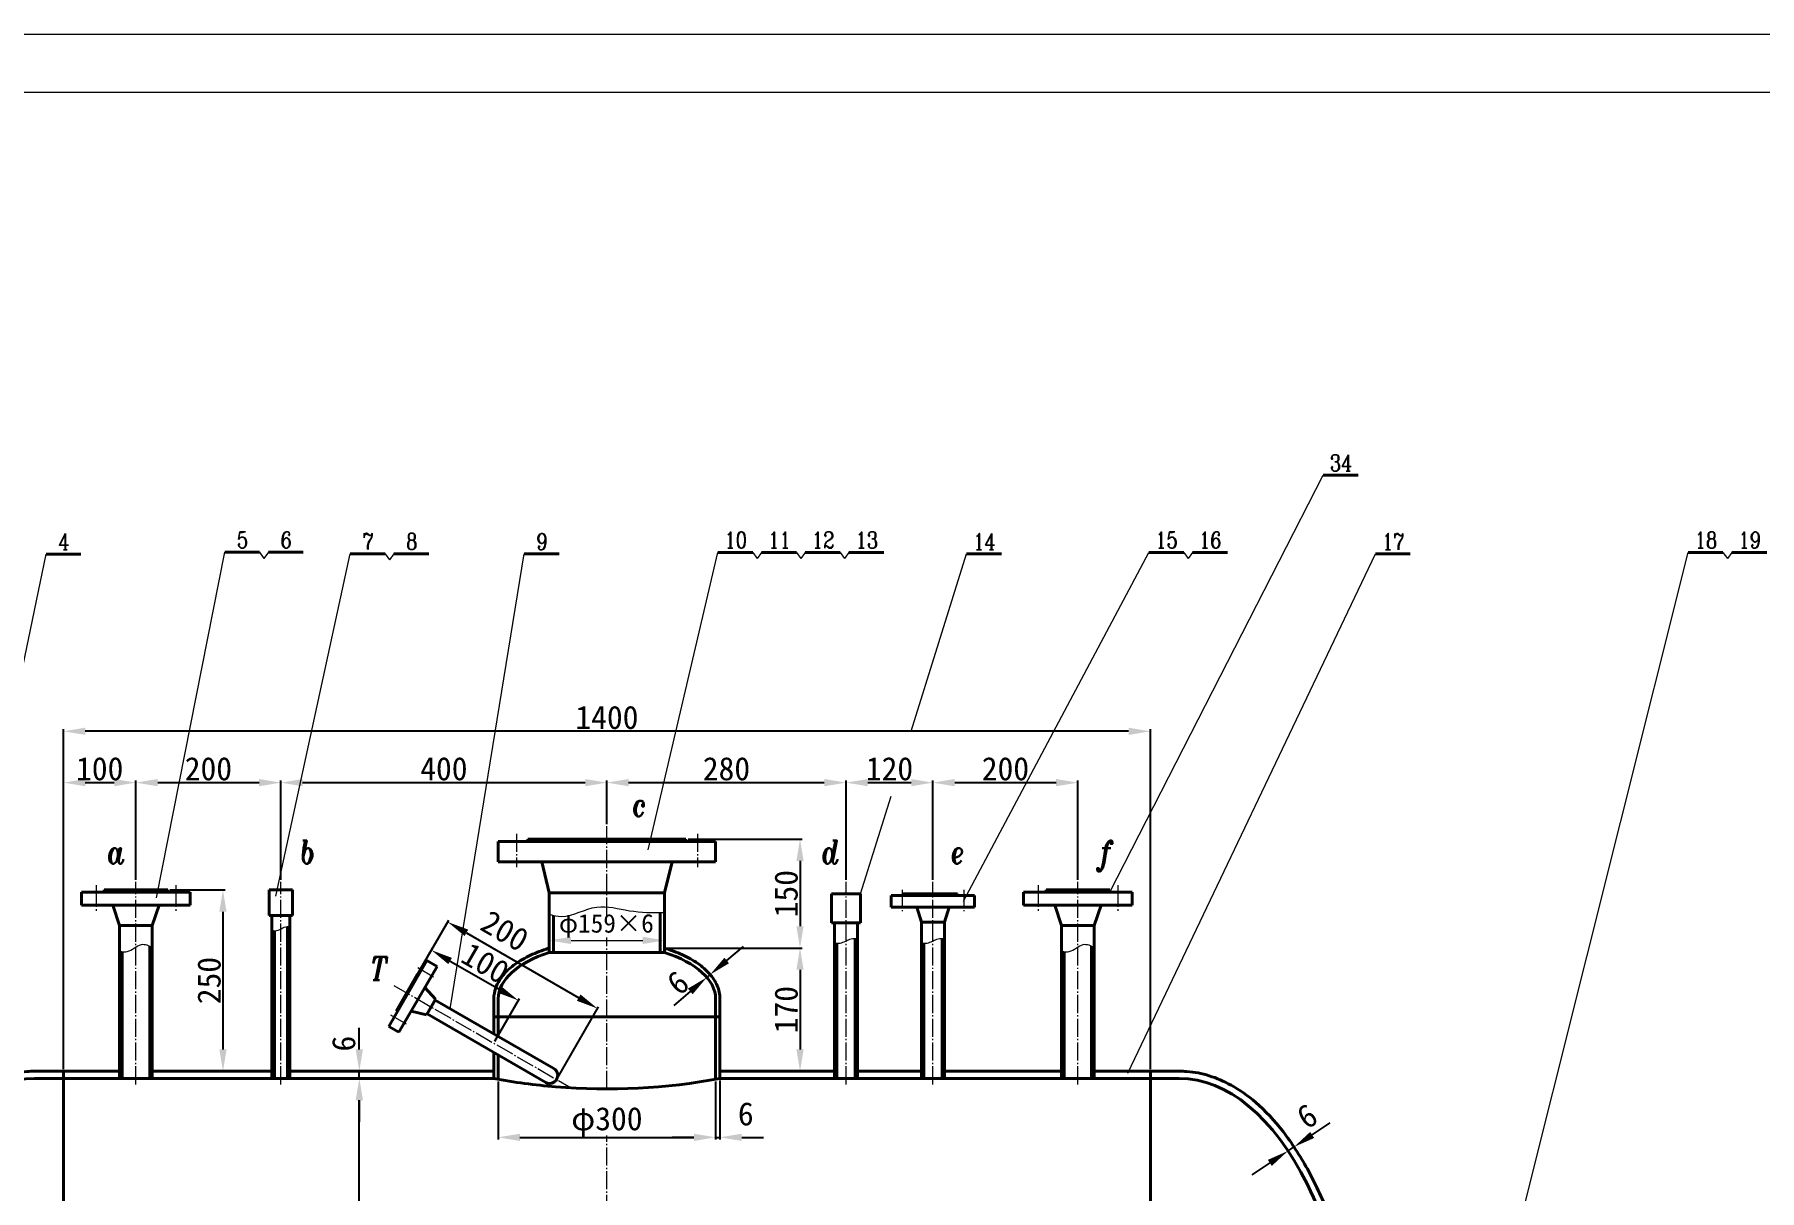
# Model space of a CAD drawing. Extents: x -7548 to 24390, y -23184 to 5092.
# Drawn here: x 8885 to 11265, y -11783 to -10188 of the extents above; entities that cross this region are included whole.
import ezdxf
from ezdxf.enums import TextEntityAlignment as Align

# ---------------------------------------------------------------- set-up
doc = ezdxf.new("R2010")
doc.units = 0
doc.header["$LTSCALE"] = 10
doc.header["$PDMODE"] = 1
doc.linetypes.add('ZXX-L', pattern=[3.28, 2.5, -0.3, 0.18, -0.3])
doc.layers.get('Defpoints').update_dxf_attribs({"linetype": 'CONTINUOUS'})
for name, color, linetype, lineweight in [('A 粗实线', 1, 'CONTINUOUS', 40), ('B 细实线', 7, 'CONTINUOUS', 18), ('C 文 字', 2, 'CONTINUOUS', 20), ('E 长中心线', 3, 'ZXX-L', 18), ('J 标注尺寸', 2, 'CONTINUOUS', 18)]:
    doc.layers.add(name, color=color, linetype=linetype, lineweight=lineweight)
doc.styles.add('ITALICT', font='ITALICT.shx', dxfattribs={"width": 0.7})
doc.styles.add('ROMANC', font='romanc', dxfattribs={"width": 0.7, "height": 6})
doc.styles.get("Standard").update_dxf_attribs({"font": 'SIMFANG.TTF'})
doc.dimstyles.new('通用标注4.0', dxfattribs={"dimtxt": 32, "dimasz": 30, "dimexe": 3, "dimexo": 3, "dimgap": 3, "dimtad": 1, "dimdec": 0, "dimzin": 0, "dimdsep": 46, "dimtxsty": 'Standard', "dimcen": 0, "dimadec": 0, "dimazin": 0, "dimtfac": 0.375, "dimtdec": 0, "dimtmove": 2, "dimatfit": 3, "dimfxl": 0, "dimtzin": 0, "dimarcsym": 0})

# ---------------------------------------------------------------- blocks, each defined once
blk = doc.blocks.new('*D77')
at = {"layer": 'Defpoints', "color": 0}
for p in [(9674.6, -11219.8), (9674.6, -11279.9), (9224.6, -11356.8)]:
    blk.add_point(p, dxfattribs=at)
at = {"layer": 'J 标注尺寸', "color": 0, "lineweight": -2}
for p, q in [((9224.6, -11353.8), (9224.6, -11216.8)), ((9254.6, -11219.8), (9644.6, -11219.8)), ((9674.6, -11276.9), (9674.6, -11216.8))]:
    blk.add_line(p, q, dxfattribs=at)
at = {"layer": 'J 标注尺寸', "color": 0}
for points in [[(9254.6, -11214.8), (9254.6, -11224.8), (9224.6, -11219.8)], [(9644.6, -11214.8), (9644.6, -11224.8), (9674.6, -11219.8)]]:
    blk.add_solid(points, dxfattribs=at)
at = {"layer": 'J 标注尺寸', "color": 0, "insert": (9449.6, -11200.8), "char_height": 32, "attachment_point": 5}
blk.add_mtext('400', dxfattribs=at)
blk = doc.blocks.new('*D76')
at = {"layer": 'Defpoints', "color": 0}
for p in [(8924.6, -11149), (8924.6, -11617.9), (10424.6, -11617.9)]:
    blk.add_point(p, dxfattribs=at)
at = {"layer": 'J 标注尺寸', "color": 0, "lineweight": -2}
for p, q in [((8924.6, -11614.9), (8924.6, -11146)), ((10394.6, -11149), (8954.6, -11149)), ((10424.6, -11614.9), (10424.6, -11146))]:
    blk.add_line(p, q, dxfattribs=at)
at = {"layer": 'J 标注尺寸', "color": 0}
for points in [[(8954.6, -11144), (8954.6, -11154), (8924.6, -11149)], [(10394.6, -11144), (10394.6, -11154), (10424.6, -11149)]]:
    blk.add_solid(points, dxfattribs=at)
at = {"layer": 'J 标注尺寸', "color": 0, "insert": (9674.6, -11130), "char_height": 32, "attachment_point": 5}
blk.add_mtext('1400', dxfattribs=at)
blk = doc.blocks.new('*D80')
at = {"layer": 'Defpoints', "color": 0}
for p in [(9224.6, -11219.8), (9024.6, -11356.8), (9224.6, -11356.8)]:
    blk.add_point(p, dxfattribs=at)
at = {"layer": 'J 标注尺寸', "color": 0, "lineweight": -2}
for p, q in [((9024.6, -11353.8), (9024.6, -11216.8)), ((9054.6, -11219.8), (9194.6, -11219.8)), ((9224.6, -11353.8), (9224.6, -11216.8))]:
    blk.add_line(p, q, dxfattribs=at)
at = {"layer": 'J 标注尺寸', "color": 0}
for points in [[(9054.6, -11214.8), (9054.6, -11224.8), (9024.6, -11219.8)], [(9194.6, -11214.8), (9194.6, -11224.8), (9224.6, -11219.8)]]:
    blk.add_solid(points, dxfattribs=at)
at = {"layer": 'J 标注尺寸', "color": 0, "insert": (9124.6, -11200.8), "char_height": 32, "attachment_point": 5}
blk.add_mtext('200', dxfattribs=at)
blk = doc.blocks.new('*D79')
at = {"layer": 'Defpoints', "color": 0}
for p in [(9024.6, -11219.8), (9024.6, -11356.8), (8924.6, -11617.9)]:
    blk.add_point(p, dxfattribs=at)
at = {"layer": 'J 标注尺寸', "color": 0, "lineweight": -2}
for p, q in [((8924.6, -11614.9), (8924.6, -11216.8)), ((8954.6, -11219.8), (8994.6, -11219.8)), ((9024.6, -11353.8), (9024.6, -11216.8))]:
    blk.add_line(p, q, dxfattribs=at)
at = {"layer": 'J 标注尺寸', "color": 0}
for points in [[(8954.6, -11214.8), (8954.6, -11224.8), (8924.6, -11219.8)], [(8994.6, -11214.8), (8994.6, -11224.8), (9024.6, -11219.8)]]:
    blk.add_solid(points, dxfattribs=at)
at = {"layer": 'J 标注尺寸', "color": 0, "insert": (8974.6, -11200.8), "char_height": 32, "attachment_point": 5}
blk.add_mtext('100', dxfattribs=at)
blk = doc.blocks.new('*D78')
at = {"layer": 'Defpoints', "color": 0}
for p in [(9068.6, -11367.9), (9129.6, -11617.9), (9144.7, -11617.9)]:
    blk.add_point(p, dxfattribs=at)
at = {"layer": 'J 标注尺寸', "color": 0, "lineweight": -2}
for p, q in [((9071.6, -11367.9), (9147.7, -11367.9)), ((9144.7, -11397.9), (9144.7, -11587.9)), ((9132.6, -11617.9), (9147.7, -11617.9))]:
    blk.add_line(p, q, dxfattribs=at)
at = {"layer": 'J 标注尺寸', "color": 0}
for points in [[(9139.7, -11397.9), (9149.7, -11397.9), (9144.7, -11367.9)], [(9139.7, -11587.9), (9149.7, -11587.9), (9144.7, -11617.9)]]:
    blk.add_solid(points, dxfattribs=at)
at = {"layer": 'J 标注尺寸', "color": 0, "insert": (9125.7, -11492.9), "char_height": 32, "attachment_point": 5, "rotation": 90}
blk.add_mtext('250', dxfattribs=at)
blk = doc.blocks.new('*D64')
at = {"layer": 'Defpoints', "color": 0}
for p in [(9325.1, -11627.9), (9332.9, -11627.9), (9325.1, -12627.9)]:
    blk.add_point(p, dxfattribs=at)
at = {"layer": 'J 标注尺寸', "color": 0, "lineweight": -2}
for p, q in [((9328.1, -11627.9), (9335.9, -11627.9)), ((9332.9, -12597.9), (9332.9, -11657.9)), ((9328.1, -12627.9), (9335.9, -12627.9))]:
    blk.add_line(p, q, dxfattribs=at)
at = {"layer": 'J 标注尺寸', "color": 0}
for points in [[(9327.9, -11657.9), (9337.9, -11657.9), (9332.9, -11627.9)], [(9327.9, -12597.9), (9337.9, -12597.9), (9332.9, -12627.9)]]:
    blk.add_solid(points, dxfattribs=at)
at = {"layer": 'J 标注尺寸', "color": 0, "insert": (9308.8, -12048.2), "char_height": 32, "attachment_point": 5, "rotation": 90}
blk.add_mtext('φ900', dxfattribs=at)
blk = doc.blocks.new('*D91')
at = {"layer": 'Defpoints', "color": 0}
for p in [(10004.6, -11219.8), (9674.6, -11279.9), (10004.6, -11356.8)]:
    blk.add_point(p, dxfattribs=at)
at = {"layer": 'J 标注尺寸', "color": 0, "lineweight": -2}
for p, q in [((9674.6, -11276.9), (9674.6, -11216.8)), ((9704.6, -11219.8), (9974.6, -11219.8)), ((10004.6, -11353.8), (10004.6, -11216.8))]:
    blk.add_line(p, q, dxfattribs=at)
at = {"layer": 'J 标注尺寸', "color": 0}
for points in [[(9704.6, -11214.8), (9704.6, -11224.8), (9674.6, -11219.8)], [(9974.6, -11214.8), (9974.6, -11224.8), (10004.6, -11219.8)]]:
    blk.add_solid(points, dxfattribs=at)
at = {"layer": 'J 标注尺寸', "color": 0, "insert": (9839.6, -11200.8), "char_height": 32, "attachment_point": 5}
blk.add_mtext('280', dxfattribs=at)
blk = doc.blocks.new('*D90')
at = {"layer": 'Defpoints', "color": 0}
for p in [(10324.6, -11219.8), (10124.6, -11356.8), (10324.6, -11356.8)]:
    blk.add_point(p, dxfattribs=at)
at = {"layer": 'J 标注尺寸', "color": 0, "lineweight": -2}
for p, q in [((10124.6, -11353.8), (10124.6, -11216.8)), ((10154.6, -11219.8), (10294.6, -11219.8)), ((10324.6, -11353.8), (10324.6, -11216.8))]:
    blk.add_line(p, q, dxfattribs=at)
at = {"layer": 'J 标注尺寸', "color": 0}
for points in [[(10154.6, -11214.8), (10154.6, -11224.8), (10124.6, -11219.8)], [(10294.6, -11214.8), (10294.6, -11224.8), (10324.6, -11219.8)]]:
    blk.add_solid(points, dxfattribs=at)
at = {"layer": 'J 标注尺寸', "color": 0, "insert": (10224.6, -11200.8), "char_height": 32, "attachment_point": 5}
blk.add_mtext('200', dxfattribs=at)
blk = doc.blocks.new('*D81')
at = {"layer": 'Defpoints', "color": 0}
for p in [(9783.6, -11297.9), (9754.1, -11448), (9941.1, -11448)]:
    blk.add_point(p, dxfattribs=at)
at = {"layer": 'J 标注尺寸', "color": 0, "lineweight": -2}
for p, q in [((9786.6, -11297.9), (9944.1, -11297.9)), ((9941.1, -11327.9), (9941.1, -11418)), ((9757.1, -11448), (9944.1, -11448))]:
    blk.add_line(p, q, dxfattribs=at)
at = {"layer": 'J 标注尺寸', "color": 0}
for points in [[(9936.1, -11327.9), (9946.1, -11327.9), (9941.1, -11297.9)], [(9936.1, -11418), (9946.1, -11418), (9941.1, -11448)]]:
    blk.add_solid(points, dxfattribs=at)
at = {"layer": 'J 标注尺寸', "color": 0, "insert": (9922.1, -11373), "char_height": 32, "attachment_point": 5, "rotation": 90}
blk.add_mtext('150', dxfattribs=at)
blk = doc.blocks.new('*D84')
at = {"layer": 'Defpoints', "color": 0}
for p in [(9524.6, -11629.1), (9824.6, -11629.1), (9824.6, -11709.2)]:
    blk.add_point(p, dxfattribs=at)
at = {"layer": 'J 标注尺寸', "color": 0, "lineweight": -2}
for p, q in [((9524.6, -11632.1), (9524.6, -11712.2)), ((9824.6, -11632.1), (9824.6, -11712.2)), ((9554.6, -11709.2), (9794.6, -11709.2))]:
    blk.add_line(p, q, dxfattribs=at)
at = {"layer": 'J 标注尺寸', "color": 0}
for points in [[(9554.6, -11704.2), (9554.6, -11714.2), (9524.6, -11709.2)], [(9794.6, -11704.2), (9794.6, -11714.2), (9824.6, -11709.2)]]:
    blk.add_solid(points, dxfattribs=at)
at = {"layer": 'J 标注尺寸', "color": 0, "insert": (9674.6, -11687.8), "char_height": 32, "attachment_point": 5}
blk.add_mtext('φ300', dxfattribs=at)
blk = doc.blocks.new('*D83')
at = {"layer": 'Defpoints', "color": 0}
for p in [(9812.7, -11488.6), (9817.1, -11484.6), (9817.3, -11484.8)]:
    blk.add_point(p, dxfattribs=at)
at = {"layer": 'J 标注尺寸', "color": 0, "lineweight": -2}
for p, q in [((9840, -11465.2), (9862.9, -11445.8)), ((9810.7, -11486.3), (9810.6, -11486.2)), ((9812.5, -11488.5), (9817.1, -11484.6)), ((9815.3, -11482.5), (9815.2, -11482.3)), ((9789.7, -11507.9), (9766.8, -11527.3))]:
    blk.add_line(p, q, dxfattribs=at)
at = {"layer": 'J 标注尺寸', "color": 0}
for points in [[(9836.7, -11461.4), (9843.2, -11469), (9817.1, -11484.6)], [(9786.4, -11504), (9792.9, -11511.7), (9812.5, -11488.5)]]:
    blk.add_solid(points, dxfattribs=at)
at = {"layer": 'J 标注尺寸', "color": 0, "insert": (9772.5, -11496), "char_height": 32, "attachment_point": 5, "rotation": 40.3108}
blk.add_mtext('6', dxfattribs=at)
blk = doc.blocks.new('*D82')
at = {"layer": 'Defpoints', "color": 0}
for p in [(9754.1, -11448), (9915.4, -11617.9), (9941.1, -11617.9)]:
    blk.add_point(p, dxfattribs=at)
at = {"layer": 'J 标注尺寸', "color": 0, "lineweight": -2}
for p, q in [((9757.1, -11448), (9944.1, -11448)), ((9941.1, -11478), (9941.1, -11587.9)), ((9918.4, -11617.9), (9944.1, -11617.9))]:
    blk.add_line(p, q, dxfattribs=at)
at = {"layer": 'J 标注尺寸', "color": 0}
for points in [[(9936.1, -11478), (9946.1, -11478), (9941.1, -11448)], [(9936.1, -11587.9), (9946.1, -11587.9), (9941.1, -11617.9)]]:
    blk.add_solid(points, dxfattribs=at)
at = {"layer": 'J 标注尺寸', "color": 0, "insert": (9922.1, -11533), "char_height": 32, "attachment_point": 5, "rotation": 90}
blk.add_mtext('170', dxfattribs=at)
blk = doc.blocks.new('*D86')
at = {"layer": 'Defpoints', "color": 0}
for p in [(9398.2, -11509.8), (9661.7, -11531.5), (9605.2, -11629.3)]:
    blk.add_point(p, dxfattribs=at)
at = {"layer": 'J 标注尺寸', "color": 0, "lineweight": -2}
for p, q in [((9399.7, -11507.2), (9456.2, -11409.4)), ((9480.7, -11427), (9635.7, -11516.5)), ((9606.7, -11626.7), (9663.2, -11528.9))]:
    blk.add_line(p, q, dxfattribs=at)
at = {"layer": 'J 标注尺寸', "color": 0}
for points in [[(9483.2, -11422.6), (9478.2, -11431.3), (9454.7, -11412)], [(9638.2, -11512.1), (9633.2, -11520.8), (9661.7, -11531.5)]]:
    blk.add_solid(points, dxfattribs=at)
at = {"layer": 'J 标注尺寸', "color": 0, "insert": (9533.7, -11424.4), "char_height": 32, "attachment_point": 5, "rotation": 330}
blk.add_mtext('200', dxfattribs=at)
blk = doc.blocks.new('*D85')
at = {"layer": 'Defpoints', "color": 0}
for p in [(9332.9, -11617.9), (9332.9, -11617.9), (9332.9, -11627.9)]:
    blk.add_point(p, dxfattribs=at)
at = {"layer": 'J 标注尺寸', "color": 0, "lineweight": -2}
for p, q in [((9332.9, -11587.9), (9332.9, -11557.9)), ((9332.9, -11627.9), (9332.9, -11617.9)), ((9332.9, -11657.9), (9332.9, -11687.9))]:
    blk.add_line(p, q, dxfattribs=at)
at = {"layer": 'J 标注尺寸', "color": 0}
for points in [[(9327.9, -11587.9), (9337.9, -11587.9), (9332.9, -11617.9)], [(9327.9, -11657.9), (9337.9, -11657.9), (9332.9, -11627.9)]]:
    blk.add_solid(points, dxfattribs=at)
at = {"layer": 'J 标注尺寸', "color": 0, "insert": (9311.5, -11579.9), "char_height": 32, "attachment_point": 5, "rotation": 90}
blk.add_mtext('6', dxfattribs=at)
blk = doc.blocks.new('*D87')
at = {"layer": 'Defpoints', "color": 0}
for p in [(9398.2, -11509.8), (9552.6, -11520.4), (9518.6, -11579.3)]:
    blk.add_point(p, dxfattribs=at)
at = {"layer": 'J 标注尺寸', "color": 0, "lineweight": -2}
for p, q in [((9399.7, -11507.2), (9433.8, -11448.3)), ((9458.2, -11465.9), (9526.7, -11505.4)), ((9520.1, -11576.7), (9554.1, -11517.8))]:
    blk.add_line(p, q, dxfattribs=at)
at = {"layer": 'J 标注尺寸', "color": 0}
for points in [[(9460.7, -11461.6), (9455.7, -11470.2), (9432.3, -11450.9)], [(9529.2, -11501.1), (9524.2, -11509.7), (9552.6, -11520.4)]]:
    blk.add_solid(points, dxfattribs=at)
at = {"layer": 'J 标注尺寸', "color": 0, "insert": (9506.9, -11468.9), "char_height": 32, "attachment_point": 5, "rotation": 330}
blk.add_mtext('100', dxfattribs=at)
blk = doc.blocks.new('*D88')
at = {"layer": 'Defpoints', "color": 0}
for p in [(9824.6, -11629), (9830.6, -11627.9), (9830.6, -11709.2)]:
    blk.add_point(p, dxfattribs=at)
at = {"layer": 'J 标注尺寸', "color": 0, "lineweight": -2}
for p, q in [((9824.6, -11632), (9824.6, -11712.2)), ((9830.6, -11630.9), (9830.6, -11712.2)), ((9794.6, -11709.2), (9764.6, -11709.2)), ((9824.6, -11709.2), (9830.6, -11709.2)), ((9860.6, -11709.2), (9890.6, -11709.2))]:
    blk.add_line(p, q, dxfattribs=at)
at = {"layer": 'J 标注尺寸', "color": 0}
for points in [[(9794.6, -11704.2), (9794.6, -11714.2), (9824.6, -11709.2)], [(9860.6, -11704.2), (9860.6, -11714.2), (9830.6, -11709.2)]]:
    blk.add_solid(points, dxfattribs=at)
at = {"layer": 'J 标注尺寸', "color": 0, "insert": (9866.3, -11677), "char_height": 32, "attachment_point": 5}
blk.add_mtext('6', dxfattribs=at)
blk = doc.blocks.new('*D89')
at = {"layer": 'Defpoints', "color": 0}
for p in [(10615.7, -11729.5), (10622.9, -11722.4), (10624, -11724)]:
    blk.add_point(p, dxfattribs=at)
at = {"layer": 'J 标注尺寸', "color": 0, "lineweight": -2}
for p, q in [((10648, -11705.9), (10673, -11689.4)), ((10614, -11727), (10612.9, -11725.4)), ((10614.6, -11727.9), (10622.9, -11722.4)), ((10622.4, -11721.5), (10621.3, -11719.9)), ((10589.5, -11744.4), (10564.5, -11760.9))]:
    blk.add_line(p, q, dxfattribs=at)
at = {"layer": 'J 标注尺寸', "color": 0}
for points in [[(10645.2, -11701.7), (10650.7, -11710.1), (10622.9, -11722.4)], [(10586.8, -11740.3), (10592.3, -11748.6), (10614.6, -11727.9)]]:
    blk.add_solid(points, dxfattribs=at)
at = {"layer": 'J 标注尺寸', "color": 0, "insert": (10640.9, -11680.1), "char_height": 32, "attachment_point": 5, "rotation": 33.3964}
blk.add_mtext('6', dxfattribs=at)
blk = doc.blocks.new('*D93')
at = {"layer": 'Defpoints', "color": 0}
for p in [(10124.6, -11219.8), (10124.6, -11353.8), (10004.6, -11356.8)]:
    blk.add_point(p, dxfattribs=at)
at = {"layer": 'J 标注尺寸', "color": 0, "lineweight": -2}
for p, q in [((10004.6, -11353.8), (10004.6, -11216.8)), ((10034.6, -11219.8), (10094.6, -11219.8)), ((10124.6, -11350.8), (10124.6, -11216.8))]:
    blk.add_line(p, q, dxfattribs=at)
at = {"layer": 'J 标注尺寸', "color": 0}
for points in [[(10034.6, -11214.8), (10034.6, -11224.8), (10004.6, -11219.8)], [(10094.6, -11214.8), (10094.6, -11224.8), (10124.6, -11219.8)]]:
    blk.add_solid(points, dxfattribs=at)
at = {"layer": 'J 标注尺寸', "color": 0, "insert": (10064.6, -11200.8), "char_height": 32, "attachment_point": 5}
blk.add_mtext('120', dxfattribs=at)

msp = doc.modelspace()

# ---------------------------------------------------------------- linework, layer by layer
at = {"layer": 'A 粗实线'}
for p, q in [((10663.2, -10795.5), (10711.3, -10795.5)), ((9147.1, -10901.8), (9195.2, -10901.8)), ((9207.4, -10901.8), (9255.5, -10901.8)), ((9827.8, -10902.1), (9875.9, -10902.1)), ((9888.1, -10902.1), (9936.2, -10902.1)), ((9948.4, -10902.1), (9996.5, -10902.1)), ((10008.7, -10902.1), (10056.8, -10902.1)), ((10422.4, -10902.1), (10470.6, -10902.1)), ((10482.7, -10902.1), (10530.9, -10902.1)), ((11166.8, -10902.1), (11214.9, -10902.1)), ((11227.1, -10902.1), (11275.2, -10902.1)), ((8900.6, -10904.5), (8948.7, -10904.5)), ((9320.4, -10904), (9368.5, -10904)), ((9380.7, -10904), (9428.8, -10904)), ((9560.3, -10904.2), (9608.5, -10904.2)), ((10171, -10904.2), (10219.1, -10904.2)), ((10735.2, -10904.2), (10783.3, -10904.2)), ((9524.6, -11300.9), (9824.6, -11300.9)), ((9524.6, -11300.9), (9524.6, -11328.9)), ((9565.6, -11297.9), (9783.6, -11297.9)), ((9565.6, -11297.9), (9565.6, -11300.9)), ((9783.6, -11297.9), (9783.6, -11300.9)), ((9824.6, -11300.9), (9824.6, -11328.9)), ((9524.6, -11328.9), (9824.6, -11328.9)), ((9595.1, -11371.9), (9584.6, -11328.9)), ((9754.1, -11371.9), (9764.6, -11328.9)), ((8949.6, -11370.9), (9099.6, -11370.9)), ((8949.6, -11370.9), (8949.6, -11388.9)), ((9068.6, -11367.9), (8980.6, -11367.9)), ((8980.6, -11367.9), (8980.6, -11370.9)), ((9068.6, -11367.9), (9068.6, -11370.9)), ((9099.6, -11370.9), (9099.6, -11388.9)), ((9208.6, -11367.9), (9240.6, -11367.9)), ((9208.6, -11367.9), (9208.6, -11402.9)), ((9240.6, -11367.9), (9240.6, -11402.9)), ((9595.1, -11371.9), (9754.1, -11371.9)), ((9595.1, -11371.9), (9595.1, -11454.3)), ((9754.1, -11371.9), (9754.1, -11454.3)), ((9984.6, -11413.4), (9984.6, -11373.4)), ((10024.6, -11373.4), (9984.6, -11373.4)), ((10024.6, -11413.4), (10024.6, -11373.4)), ((10067.1, -11375.4), (10182.1, -11375.4)), ((10067.1, -11375.4), (10067.1, -11391.4)), ((10090.6, -11373.4), (10082.1, -11373.4)), ((10158.6, -11373.4), (10090.6, -11373.4)), ((10090.6, -11373.4), (10090.6, -11375.4)), ((10158.6, -11373.4), (10158.6, -11375.4)), ((10182.1, -11375.4), (10182.1, -11391.4)), ((10249.6, -11370.9), (10399.6, -11370.9)), ((10249.6, -11370.9), (10249.6, -11388.9)), ((10368.6, -11367.9), (10280.6, -11367.9)), ((10280.6, -11367.9), (10280.6, -11370.9)), ((10368.6, -11367.9), (10368.6, -11370.9)), ((10399.6, -11370.9), (10399.6, -11388.9)), ((8949.6, -11388.9), (9099.6, -11388.9)), ((9002.1, -11416.9), (8992.6, -11388.9)), ((9047.1, -11416.9), (9056.6, -11388.9)), ((9208.6, -11402.9), (9240.6, -11402.9)), ((9212.1, -11402.9), (9212.1, -11627.9)), ((9237.1, -11402.9), (9237.1, -11627.9)), ((9601.1, -11403), (9601.1, -11454.3)), ((9748.1, -11399), (9748.1, -11454.3)), ((10067.1, -11391.4), (10182.1, -11391.4)), ((10108.6, -11412.4), (10102.1, -11391.4)), ((10140.6, -11412.4), (10147.1, -11391.4)), ((10249.6, -11388.9), (10399.6, -11388.9)), ((10302.1, -11416.9), (10292.6, -11388.9)), ((10347.1, -11416.9), (10356.6, -11388.9)), ((9002.1, -11416.9), (9002.1, -11627.9)), ((9002.1, -11416.9), (9047.1, -11416.9)), ((9047.1, -11416.9), (9047.1, -11627.9)), ((9215.6, -11423.9), (9215.6, -11627.9)), ((9233.6, -11418.4), (9233.6, -11627.9)), ((10024.6, -11413.4), (9984.6, -11413.4)), ((9988.6, -11413.4), (9988.6, -11627.9)), ((10020.6, -11413.4), (10020.6, -11627.9)), ((10108.6, -11412.4), (10108.6, -11627.9)), ((10108.6, -11412.4), (10140.6, -11412.4)), ((10140.6, -11412.4), (10140.6, -11627.9)), ((10302.1, -11416.9), (10302.1, -11627.9)), ((10302.1, -11416.9), (10347.1, -11416.9)), ((10347.1, -11416.9), (10347.1, -11627.9)), ((9043.6, -11445.4), (9043.6, -11627.9)), ((9992.1, -11441.1), (9992.1, -11627.9)), ((10017.1, -11434.7), (10017.1, -11627.9)), ((10112.1, -11441.1), (10112.1, -11627.9)), ((10137.1, -11434.7), (10137.1, -11627.9)), ((10343.6, -11445.4), (10343.6, -11627.9)), ((9005.6, -11452.8), (9005.6, -11627.9)), ((9373.7, -11556.3), (9426.2, -11465.4)), ((9387.6, -11564.3), (9440.1, -11473.4)), ((9440.1, -11473.4), (9426.2, -11465.4)), ((9595.1, -11454.3), (9754.1, -11454.3)), ((10305.6, -11452.8), (10305.6, -11627.9)), ((9412.7, -11484.7), (9383.7, -11535)), ((9412.7, -11484.7), (9414.4, -11485.7)), ((9438.2, -11518.5), (9423.3, -11502.4)), ((9438.2, -11518.5), (9425.7, -11540.2)), ((9437.5, -11519.8), (9426.5, -11538.9)), ((9437.5, -11519.8), (9601.2, -11614.3)), ((9518.6, -11517.9), (9518.6, -11566.6)), ((9524.6, -11517.9), (9524.6, -11570.1)), ((9824.6, -11517.9), (9824.6, -11629)), ((9830.6, -11517.9), (9830.6, -11627.9)), ((9383.7, -11535), (9385.4, -11536)), ((9425.7, -11540.2), (9404.3, -11535.3)), ((9426.5, -11538.9), (9590.2, -11633.4)), ((9518.6, -11542.9), (9830.6, -11542.9)), ((9387.6, -11564.3), (9373.7, -11556.3)), ((9518.6, -11592), (9518.6, -11600.3)), ((9518.6, -11600.3), (9518.6, -11627.9)), ((9524.6, -11595.5), (9524.6, -11629.1)), ((9002.1, -11617.9), (8884.6, -11617.9)), ((9518.6, -11627.9), (8884.6, -11627.9)), ((8924.6, -12522.9), (8924.6, -11617.9)), ((9212.1, -11617.9), (9047.1, -11617.9)), ((9518.6, -11617.9), (9237.1, -11617.9)), ((9988.6, -11617.9), (9830.6, -11617.9)), ((10464.6, -11627.9), (9830.6, -11627.9)), ((10108.6, -11617.9), (10020.6, -11617.9)), ((10302.1, -11617.9), (10140.6, -11617.9)), ((10464.6, -11617.9), (10347.1, -11617.9)), ((10424.6, -12127.9), (10424.6, -11617.9))]:
    msp.add_line(p, q, dxfattribs=at)
at = {"layer": 'A 粗实线', "color": 5, "lineweight": 15}
msp.add_lwpolyline([(7757.5, -14859.6), (14205.5, -14859.6), (14205.5, -10267.6), (7757.5, -10267.6)], close=True, dxfattribs=at)
at = {"layer": 'A 粗实线'}
for centre, radius, start, end in [((9595.7, -11623.8), 11, 240, 60), ((9674.3, -10790.1), 852.3, 259.4707, 265.2569), ((9674.3, -10790.1), 852.3, 265.2569, 280.5635)]:
    msp.add_arc(centre, radius, start, end, dxfattribs=at)
for centre, major_axis, start_param, end_param in [((9674.6, -11517.9), (-150, 0), 5.27099, 6.283185), ((9674.6, -11517.9), (-150, 0), 3.141593, 4.153788), ((10464.6, -12127.9), (0, -500), 1.570796, 3.141593)]:
    msp.add_ellipse(centre, major_axis=major_axis, ratio=0.5, start_param=start_param, end_param=end_param, dxfattribs=at)
at = {"layer": 'A 粗实线', "extrusion": (0, 0, -1)}
msp.add_ellipse((8884.6, -12127.9), major_axis=(0, -500), ratio=0.5, start_param=1.697132, end_param=3.141593, dxfattribs=at)
at = {"layer": 'A 粗实线'}
for points, knots in [([(9595.1, -11448), (9593.6, -11448.5), (9592.1, -11449), (9581.9, -11452.3), (9573.7, -11455.6), (9558.7, -11463.1), (9551.9, -11467.2), (9539.9, -11476.2), (9534.8, -11481.1), (9527.7, -11490), (9525.2, -11493.9), (9521.3, -11502), (9520, -11506.2), (9518.8, -11512.9), (9518.6, -11515.4), (9518.6, -11517.9)], [5.257365, 5.257365, 5.257365, 5.257365, 5.291226, 5.291226, 5.494886, 5.494886, 5.698547, 5.698547, 5.902207, 5.902207, 6.049477, 6.049477, 6.196747, 6.196747, 6.283185, 6.283185, 6.283185, 6.283185]), ([(9830.6, -11517.9), (9830.6, -11514.9), (9830.3, -11511.8), (9829, -11505.8), (9828, -11502.8), (9825.5, -11496.9), (9824, -11494.1), (9818.6, -11485.9), (9814.1, -11480.8), (9803.3, -11471.4), (9797, -11467), (9782.9, -11459), (9775.1, -11455.4), (9762.6, -11450.8), (9758.4, -11449.4), (9754.1, -11448)], [3.141593, 3.141593, 3.141593, 3.141593, 3.247156, 3.247156, 3.35272, 3.35272, 3.458284, 3.458284, 3.661944, 3.661944, 3.865605, 3.865605, 4.069265, 4.069265, 4.167411, 4.167411, 4.167411, 4.167411]), ([(8626.6, -12064.9), (8627.1, -12056.9), (8627.7, -12048.9), (8630.8, -12013.6), (8634.3, -11986.6), (8643.5, -11934), (8649.2, -11908.5), (8662.7, -11859.6), (8670.4, -11836.3), (8687.8, -11792.3), (8697.4, -11771.8), (8718.2, -11733.9), (8729.5, -11716.7), (8753.4, -11685.9), (8766, -11672.5), (8790.2, -11651.6), (8801.6, -11643.6), (8823.1, -11631.7), (8833.1, -11627.4), (8853.5, -11621.1), (8863.8, -11619.1), (8877.7, -11618.1), (8881.1, -11617.9), (8884.6, -11617.9)], [1.695867, 1.695867, 1.695867, 1.695867, 1.743758, 1.743758, 1.908976, 1.908976, 2.074195, 2.074195, 2.239413, 2.239413, 2.404632, 2.404632, 2.56985, 2.56985, 2.735069, 2.735069, 2.872476, 2.872476, 2.98775, 2.98775, 3.103025, 3.103025, 3.141593, 3.141593, 3.141593, 3.141593]), ([(10687.8, -11865.4), (10682.4, -11847.7), (10676.5, -11830.6), (10661.4, -11792.3), (10651.8, -11771.8), (10630.9, -11733.9), (10619.7, -11716.7), (10595.8, -11685.9), (10583.2, -11672.5), (10559, -11651.6), (10547.6, -11643.6), (10526.1, -11631.7), (10516, -11627.4), (10495.7, -11621.1), (10485.4, -11619.1), (10471.5, -11618.1), (10468.1, -11617.9), (10464.6, -11617.9)], [2.116697, 2.116697, 2.116697, 2.116697, 2.239413, 2.239413, 2.404632, 2.404632, 2.56985, 2.56985, 2.735069, 2.735069, 2.872476, 2.872476, 2.98775, 2.98775, 3.103025, 3.103025, 3.141593, 3.141593, 3.141593, 3.141593])]:
    msp.add_open_spline(points, degree=3, knots=knots, dxfattribs=at)
at = {"layer": 'B 细实线'}
for p, q in [((10368.6, -11370.9), (10663.2, -10795.5)), ((9052.9, -11378.6), (9147.1, -10901.8)), ((9195.2, -10901.8), (9201.3, -10910.4)), ((9207.4, -10901.8), (9201.3, -10910.4)), ((9731.5, -11312.6), (9827.8, -10902.1)), ((9875.9, -10902.1), (9882, -10910.6)), ((9888.1, -10902.1), (9882, -10910.6)), ((9936.2, -10902.1), (9942.3, -10910.6)), ((9948.4, -10902.1), (9942.3, -10910.6)), ((9996.5, -10902.1), (10002.6, -10910.6)), ((10008.7, -10902.1), (10002.6, -10910.6)), ((10166.6, -11383.2), (10422.4, -10902.1)), ((10470.6, -10902.1), (10476.6, -10910.6)), ((10482.7, -10902.1), (10476.6, -10910.6)), ((10933.5, -11832.5), (11166.8, -10902.1)), ((11214.9, -10902.1), (11221, -10910.6)), ((11227.1, -10902.1), (11221, -10910.6)), ((8731.6, -11719.1), (8900.6, -10904.5)), ((9217.7, -11376.5), (9320.4, -10904)), ((9368.5, -10904), (9374.6, -10912.5)), ((9380.7, -10904), (9374.6, -10912.5)), ((9458.3, -11531.8), (9560.3, -10904.2)), ((10094.6, -11149), (10171, -10904.2)), ((10393.4, -11620.5), (10735.2, -10904.2)), ((10024.6, -11373.4), (10066.7, -11238.3))]:
    msp.add_line(p, q, dxfattribs=at)
msp.add_lwpolyline([(7557.5, -14939.6), (14285.5, -14939.6), (14285.5, -10187.6), (7557.5, -10187.6)], close=True, dxfattribs=at)
for points, knots in [([(9595.1, -11401.4), (9600.8, -11403.2), (9622.6, -11407.8), (9658.6, -11384.4), (9706.7, -11398.9), (9737.9, -11399.3), (9754.1, -11398.8)], [14.142458, 14.142458, 14.142458, 14.142458, 31.672319, 81.867303, 127.101575, 175.658572, 175.658572, 175.658572, 175.658572]), ([(9212.1, -11423.2), (9215.1, -11424.1), (9221.2, -11424.8), (9228.7, -11418.2), (9234.4, -11418.2), (9237.1, -11418.7)], [5.9285, 5.9285, 5.9285, 5.9285, 14.946853, 24.644967, 32.682244, 32.682244, 32.682244, 32.682244]), ([(9002.1, -11451.8), (9005.7, -11453.1), (9016.1, -11454.7), (9030.5, -11439.3), (9042, -11444.2), (9047.1, -11447.6)], [11.331953, 11.331953, 11.331953, 11.331953, 22.484305, 44.186873, 60.924119, 60.924119, 60.924119, 60.924119]), ([(9988.6, -11440.3), (9991.2, -11441.1), (9999, -11442.4), (10009.6, -11434.1), (10017.7, -11434.5), (10020.6, -11435.3)], [12.017773, 12.017773, 12.017773, 12.017773, 20.34542, 36.880965, 46.266053, 46.266053, 46.266053, 46.266053]), ([(10108.6, -11440.3), (10111.2, -11441.1), (10119, -11442.4), (10129.6, -11434.1), (10137.7, -11434.5), (10140.6, -11435.3)], [12.017773, 12.017773, 12.017773, 12.017773, 20.34542, 36.880965, 46.266053, 46.266053, 46.266053, 46.266053]), ([(10302.1, -11451.8), (10305.7, -11453.1), (10316.1, -11454.7), (10330.5, -11439.3), (10342, -11444.2), (10347.1, -11447.6)], [11.331953, 11.331953, 11.331953, 11.331953, 22.484305, 44.186873, 60.924119, 60.924119, 60.924119, 60.924119])]:
    msp.add_open_spline(points, degree=3, knots=knots, dxfattribs=at)
at = {"layer": 'E 长中心线'}
for p, q in [((9674.6, -11403.2), (9674.6, -11279.9)), ((9549.6, -11290.3), (9549.6, -11336.5)), ((9799.6, -11290.3), (9799.6, -11336.5)), ((8969.6, -11361.4), (8969.6, -11396.9)), ((9024.6, -11636.1), (9024.6, -11356.8)), ((9079.6, -11361.4), (9079.6, -11396.9)), ((9224.6, -11636.1), (9224.6, -11356.8)), ((10004.6, -11636.1), (10004.6, -11356.8)), ((10082.1, -11367.7), (10082.1, -11397.2)), ((10124.6, -11636.1), (10124.6, -11356.8)), ((10167.1, -11367.7), (10167.1, -11397.2)), ((10269.6, -11361.4), (10269.6, -11396.9)), ((10324.6, -11636.1), (10324.6, -11356.8)), ((10379.6, -11361.4), (10379.6, -11396.9)), ((9674.6, -11642.4), (9674.6, -11433.5)), ((9435.4, -11488), (9413, -11475.1)), ((9380.5, -11499.6), (9621.9, -11639)), ((9397.9, -11553), (9375.5, -11540.1)), ((9674.6, -12961.7), (9674.6, -11706.6))]:
    msp.add_line(p, q, dxfattribs=at)
at = {"layer": 'J 标注尺寸'}
for p, q in [((9595.1, -11432.3), (9595.1, -11440.5)), ((9625.1, -11437.5), (9724.1, -11437.5)), ((9754.1, -11432.3), (9754.1, -11440.5))]:
    msp.add_line(p, q, dxfattribs=at)
for points in [[(9625.1, -11432.5), (9625.1, -11442.5), (9595.1, -11437.5)], [(9724.1, -11432.5), (9724.1, -11442.5), (9754.1, -11437.5)]]:
    msp.add_solid(points, dxfattribs=at)

# ---------------------------------------------------------------- texts
at = {"layer": 'C 文 字', "style": 'ROMANC', "width": 0.8}
for s, height, p in [('34', 22.58, (10687.8, -10778.6)), ('4', 22.6, (8925.2, -10887.5)), ('5', 22.6, (9171.7, -10884.9)), ('6', 22.6, (9232, -10884.9)), ('7', 22.6, (9345, -10887)), ('8', 22.6, (9405.3, -10887)), ('9', 22.6, (9584.9, -10887.3)), ('10', 22.58, (9852.4, -10885.1)), ('11', 22.58, (9912.7, -10885.1)), ('12', 22.58, (9973, -10885.1)), ('13', 22.58, (10033.3, -10885.1)), ('14', 22.58, (10195.6, -10887.3)), ('15', 22.58, (10447, -10885.1)), ('16', 22.58, (10507.3, -10885.1)), ('17', 22.58, (10759.8, -10887.3)), ('18', 22.58, (11191.4, -10885.2)), ('19', 22.58, (11251.7, -10885.2))]:
    msp.add_text(s, height=height, dxfattribs=at).set_placement(p, align=Align.MIDDLE)
at = {"layer": 'C 文 字', "style": 'ITALICT', "width": 0.8}
for s, p in [('c', (9709.1, -11266.3)), ('b ', (9250.5, -11331.7)), ('d', (9970.1, -11331.7)), ('f', (10353.5, -11331.7)), ('a ', (8984.4, -11331.7)), ('e', (10148.6, -11331.7)), ('T', (9347.4, -11492.2))]:
    msp.add_text(s, height=32, dxfattribs=at).set_placement(p)
at = {"layer": 'J 标注尺寸', "insert": (9673.8, -11417.4), "char_height": 25.6, "attachment_point": 5}
msp.add_mtext('φ159×6', dxfattribs=at)

# ---------------------------------------------------------------- dimensions: what is measured, and where the dimension line sits
at = {"layer": 'J 标注尺寸'}
for base, p1, p2, text, picture, middle in [((8924.6, -11149), (10424.6, -11617.9), (8924.6, -11617.9), '1400', '*D76', (9674.6, -11130)), ((9674.6, -11219.8), (9224.6, -11356.8), (9674.6, -11279.9), '400', '*D77', (9449.6, -11200.8)), ((10004.6, -11219.8), (9674.6, -11279.9), (10004.6, -11356.8), '280', '*D91', (9839.6, -11200.8)), ((9824.6, -11709.2), (9524.6, -11629.1), (9824.6, -11629.1), 'φ<>', '*D84', (9674.6, -11687.8))]:
    dim = msp.add_linear_dim(base=base, p1=p1, p2=p2, text=text, dimstyle='通用标注4.0', dxfattribs=at)
    dim.commit()
    dim.dimension.update_dxf_attribs({"geometry": picture, "text_midpoint": middle})
for base, p1, p2, picture, middle in [((9024.6, -11219.8), (8924.6, -11617.9), (9024.6, -11356.8), '*D79', (8974.6, -11200.8)), ((9224.6, -11219.8), (9024.6, -11356.8), (9224.6, -11356.8), '*D80', (9124.6, -11200.8)), ((10124.6, -11219.8), (10004.6, -11356.8), (10124.6, -11353.8), '*D93', (10064.6, -11200.8)), ((10324.6, -11219.8), (10124.6, -11356.8), (10324.6, -11356.8), '*D90', (10224.6, -11200.8))]:
    dim = msp.add_linear_dim(base=base, p1=p1, p2=p2, dimstyle='通用标注4.0', dxfattribs=at)
    dim.commit()
    dim.dimension.update_dxf_attribs({"geometry": picture, "text_midpoint": middle})
for base, p1, p2, picture, middle in [((9941.1, -11448), (9783.6, -11297.9), (9754.1, -11448), '*D81', (9922.1, -11373)), ((9144.7, -11617.9), (9068.6, -11367.9), (9129.6, -11617.9), '*D78', (9125.7, -11492.9)), ((9941.1, -11617.9), (9754.1, -11448), (9915.4, -11617.9), '*D82', (9922.1, -11533))]:
    dim = msp.add_linear_dim(base=base, p1=p1, p2=p2, angle=90, dimstyle='通用标注4.0', dxfattribs=at)
    dim.commit()
    dim.dimension.update_dxf_attribs({"geometry": picture, "text_midpoint": middle})
for base, p1, p2, angle, text, picture, middle, dimtype in [((9661.7, -11531.5), (9398.2, -11509.8), (9605.2, -11629.3), 330, '200', '*D86', (9533.7, -11424.4), 161), ((9552.6, -11520.4), (9398.2, -11509.8), (9518.6, -11579.3), 330, '100', '*D87', (9506.9, -11468.9), 161), ((9332.9, -11617.9), (9332.9, -11627.9), (9332.9, -11617.9), 90, '6', '*D85', (9311.5, -11579.9), 160), ((9332.9, -11627.9), (9325.1, -12627.9), (9325.1, -11627.9), 90, 'φ900', '*D64', (9308.8, -12048.2), 160), ((10622.9, -11722.4), (10615.7, -11729.5), (10624, -11724), 33.3964, '6', '*D89', (10640.9, -11680.1), 161)]:
    dim = msp.add_linear_dim(base=base, p1=p1, p2=p2, angle=angle, text=text, dimstyle='通用标注4.0', dxfattribs=at)
    dim.commit()
    dim.dimension.update_dxf_attribs({"geometry": picture, "text_midpoint": middle, "dimtype": dimtype})
dim = msp.add_linear_dim(base=(9817.1, -11484.6), p1=(9812.7, -11488.6), p2=(9817.3, -11484.8), angle=40.3108, dimstyle='通用标注4.0', dxfattribs=at)
dim.commit()
dim.dimension.update_dxf_attribs({"geometry": '*D83', "text_midpoint": (9772.5, -11496), "dimtype": 161})
dim = msp.add_linear_dim(base=(9830.6, -11709.2), p1=(9824.6, -11629), p2=(9830.6, -11627.9), dimstyle='通用标注4.0', dxfattribs=at)
dim.commit()
dim.dimension.update_dxf_attribs({"geometry": '*D88', "text_midpoint": (9866.3, -11677), "dimtype": 160})

doc.saveas('drawing.dxf')
